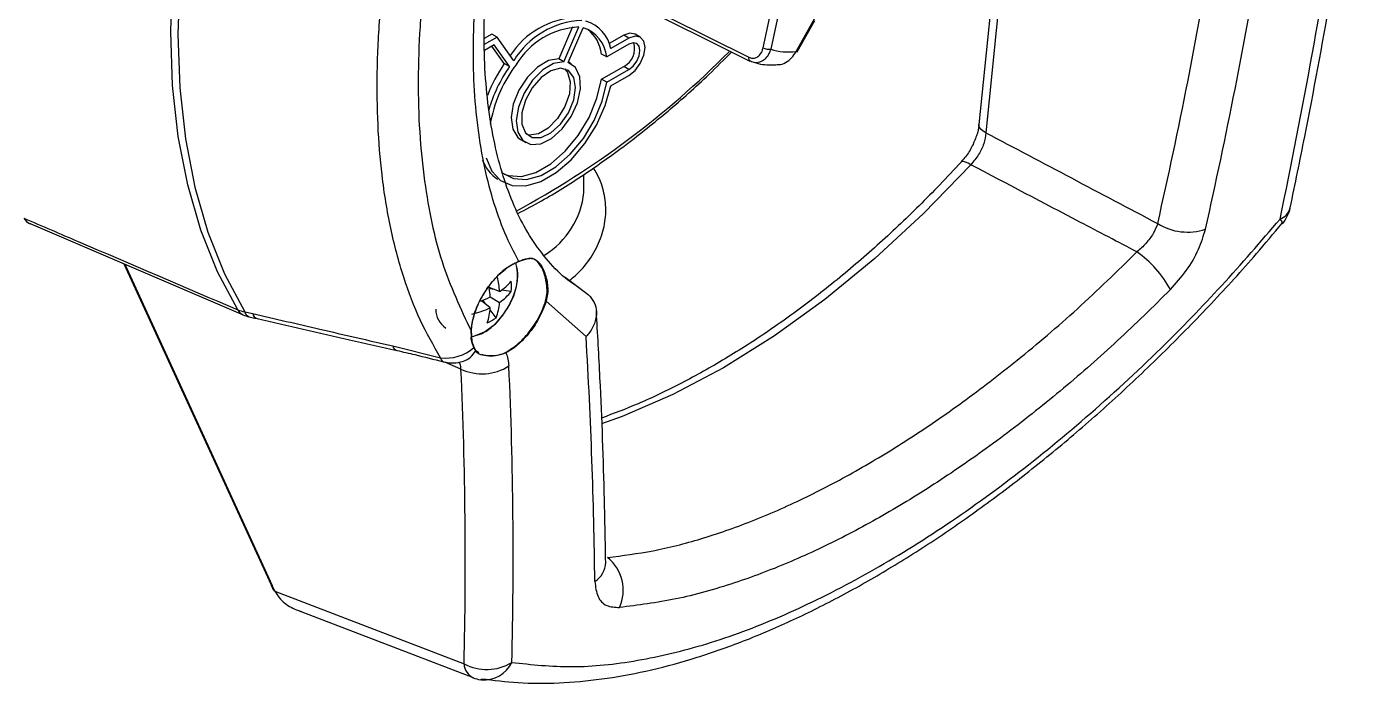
# Model space of a CAD drawing. Extents: x 16.5 to 113.1, y 4.4 to 84.5.
# Drawn here: x 86.073 to 89.708, y 4.385 to 6.19 of the extents above; entities that cross this region are included whole.
import ezdxf

# ---------------------------------------------------------------- set-up
doc = ezdxf.new("R2010")
doc.units = 0
doc.header["$MEASUREMENT"] = 0
doc.layers.add('OBJECT', color=7, linetype='CONTINUOUS')

msp = doc.modelspace()

# ---------------------------------------------------------------- linework, layer by layer
at = {"layer": 'OBJECT'}
for p, q in [((88.7669, 6.7094), (88.688, 5.921)), ((88.7862, 6.6868), (88.7072, 5.8984)), ((87.7227, 6.272), (88.0558, 6.1058)), ((87.723, 6.2627), (88.0593, 6.0949)), ((88.1366, 6.222), (88.1162, 6.1282)), ((87.5719, 6.1892), (87.5344, 6.1016)), ((87.5485, 6.0934), (87.5894, 6.1888)), ((87.5603, 6.0913), (87.6012, 6.1866)), ((88.0954, 6.1318), (88.1138, 6.2163)), ((88.186, 6.1219), (88.2373, 6.213)), ((88.1884, 6.1207), (88.237, 6.2067)), ((87.3509, 6.1691), (87.3296, 6.1568)), ((87.3651, 6.161), (87.3296, 6.1405)), ((87.3651, 6.161), (87.3509, 6.1691)), ((87.4106, 6.0962), (87.3651, 6.161)), ((87.7129, 6.1662), (87.6729, 6.1431)), ((87.727, 6.158), (87.6772, 6.1293)), ((87.727, 6.158), (87.7129, 6.1662)), ((87.7582, 6.1611), (87.7441, 6.1693)), ((87.3569, 6.1399), (87.3303, 6.1246)), ((87.3848, 6.0882), (87.3509, 6.1365)), ((87.399, 6.0801), (87.3569, 6.1399)), ((87.6659, 6.1064), (87.6517, 6.1146)), ((87.727, 6.1417), (87.6659, 6.1064)), ((87.399, 6.0801), (87.3848, 6.0882)), ((87.4179, 6.0857), (87.4118, 6.0781)), ((87.4179, 6.0857), (87.4177, 6.0861)), ((87.5485, 6.0934), (87.5344, 6.1016)), ((87.5685, 6.0877), (87.5607, 6.0922)), ((87.6517, 6.0451), (87.7129, 6.0804)), ((87.6659, 6.037), (87.727, 6.0723)), ((87.727, 6.0723), (87.7129, 6.0804)), ((88.0603, 6.0945), (88.0593, 6.0949)), ((87.6659, 6.037), (87.6517, 6.0451)), ((87.6772, 6.0272), (87.727, 6.0559)), ((87.4294, 5.8793), (87.4435, 5.8712)), ((88.6392, 5.818), (88.639, 5.8177)), ((87.6033, 5.7344), (87.6033, 5.7836)), ((86.0843, 5.648), (86.6674, 5.3984)), ((86.3399, 5.5386), (86.7444, 4.6565)), ((86.3429, 5.5373), (86.7473, 4.6551)), ((87.4601, 5.5526), (87.4602, 5.5526)), ((87.4612, 5.5535), (87.4612, 5.5535)), ((87.3719, 5.4624), (87.3431, 5.4731)), ((87.3576, 5.4677), (87.3437, 5.4694)), ((87.4038, 5.4623), (87.3764, 5.4655)), ((87.4984, 5.4363), (87.5025, 5.4607)), ((87.504, 5.4607), (87.4998, 5.436)), ((87.5025, 5.4611), (87.5025, 5.4607)), ((87.504, 5.4607), (87.504, 5.4611)), ((87.5774, 5.4821), (87.6115, 5.4566)), ((87.6115, 5.4566), (87.6156, 5.4533)), ((87.3459, 5.4174), (87.3222, 5.4369)), ((87.3342, 5.4271), (87.3258, 5.4383)), ((87.3459, 5.4474), (87.3719, 5.4324)), ((87.4954, 5.4271), (87.4956, 5.4276)), ((87.4956, 5.4276), (87.4984, 5.4363)), ((87.4967, 5.4267), (87.4969, 5.4273)), ((87.4998, 5.436), (87.4969, 5.4273)), ((87.6093, 5.3382), (87.4998, 5.436)), ((86.6721, 5.4068), (86.6939, 5.4017)), ((87.362, 5.3898), (87.3455, 5.4119)), ((87.2937, 5.3547), (87.2954, 5.3256)), ((87.2953, 5.3244), (87.2937, 5.3539)), ((87.0783, 5.3128), (87.2098, 5.2802)), ((87.2954, 5.3256), (87.2932, 5.3351)), ((87.2953, 5.3244), (87.2953, 5.3242)), ((87.3009, 5.308), (87.2953, 5.3242)), ((87.2954, 5.3253), (87.3009, 5.3093)), ((87.2958, 5.3249), (87.2957, 5.3252)), ((87.3009, 5.3093), (87.3055, 5.3012)), ((87.3056, 5.2997), (87.3009, 5.308)), ((87.3055, 5.3012), (87.3151, 5.2945)), ((87.2657, 5.249), (87.221, 5.2684)), ((87.272, 5.2704), (87.2718, 5.2704)), ((86.7495, 4.645), (86.7495, 4.6449)), ((86.7498, 4.645), (86.7516, 4.6407)), ((86.7526, 4.6435), (86.7544, 4.6395)), ((86.7544, 4.6395), (87.2741, 4.4395)), ((86.817, 4.5869), (87.2992, 4.4016)), ((87.3223, 4.3954), (87.3193, 4.3958))]:
    msp.add_line(p, q, dxfattribs=at)
at = {"layer": 'OBJECT', "flags": 128}
for points in [[(86.6529, 5.4119), (86.5974, 5.5163), (86.5515, 5.6309), (86.5155, 5.755), (86.4896, 5.8878), (86.474, 6.0285), (86.4688, 6.1761), (86.474, 6.3297), (86.4896, 6.4883), (86.5155, 6.651), (86.5515, 6.8166), (86.5974, 6.9842), (86.6529, 7.1527)], [(86.6721, 7.1435), (86.6167, 6.9754), (86.5709, 6.8082), (86.535, 6.6429), (86.5092, 6.4807), (86.4936, 6.3224), (86.4884, 6.1691), (86.4936, 6.0219), (86.5092, 5.8816), (86.535, 5.7491), (86.5709, 5.6253), (86.6167, 5.511), (86.6721, 5.4068)], [(87.7441, 6.1693), (87.7298, 6.1721), (87.7129, 6.1662)], [(87.727, 6.0559), (87.7439, 6.0696), (87.7582, 6.0889), (87.7678, 6.111), (87.7712, 6.1325), (87.7678, 6.1501), (87.7582, 6.1611), (87.7439, 6.1639), (87.727, 6.158)], [(87.727, 6.0723), (87.7385, 6.0816), (87.7482, 6.0947), (87.7548, 6.1097), (87.757, 6.1243), (87.7548, 6.1363), (87.7482, 6.1438), (87.7385, 6.1457), (87.727, 6.1417)], [(87.5344, 6.1016), (87.5061, 6.0965), (87.4762, 6.0789), (87.448, 6.0509), (87.4249, 6.0156), (87.4095, 5.9771), (87.4035, 5.9398), (87.4077, 5.9079), (87.4215, 5.8852), (87.4294, 5.8793)], [(87.5485, 6.0934), (87.5202, 6.0884), (87.4903, 6.0708), (87.4622, 6.0427), (87.4391, 6.0074), (87.4237, 5.9689), (87.4177, 5.9316), (87.4218, 5.8998), (87.4356, 5.8771), (87.4575, 5.8661), (87.4849, 5.8681), (87.5147, 5.8829), (87.5436, 5.9087), (87.5681, 5.9426), (87.5856, 5.9808), (87.5939, 6.0188), (87.5921, 6.0523), (87.5805, 6.0774), (87.5603, 6.0913)], [(87.5803, 6.0223), (87.5753, 6.0504), (87.5609, 6.0689), (87.5391, 6.0753), (87.5129, 6.0687), (87.4857, 6.0501), (87.4613, 6.022), (87.4429, 5.9881), (87.433, 5.953), (87.433, 5.9215), (87.4429, 5.8978), (87.4613, 5.8852), (87.4857, 5.8852), (87.5129, 5.898), (87.5391, 5.9218), (87.5609, 5.9533), (87.5753, 5.9884), (87.5803, 6.0223)], [(87.551, 6.0736), (87.5583, 6.0642), (87.5658, 6.0382), (87.5633, 6.0053), (87.5511, 5.9701), (87.531, 5.9372), (87.5055, 5.9112), (87.4782, 5.8954), (87.4528, 5.8921), (87.4469, 5.8934)], [(87.3774, 5.7903), (87.3805, 5.7875), (87.4103, 5.7723), (87.446, 5.7702), (87.4856, 5.7813), (87.5264, 5.8049), (87.566, 5.8395), (87.6018, 5.8829), (87.6315, 5.9324), (87.6533, 5.9849), (87.6659, 6.037)], [(87.3842, 5.7847), (87.3961, 5.7805), (87.4319, 5.7784), (87.4715, 5.7895), (87.5123, 5.8131), (87.5519, 5.8476), (87.5876, 5.8911), (87.6174, 5.9406), (87.6392, 5.993), (87.6517, 6.0451)], [(87.3349, 5.8296), (87.3502, 5.793), (87.3745, 5.7671), (87.4063, 5.7533), (87.4438, 5.7524), (87.4849, 5.7645), (87.5272, 5.7889), (87.5682, 5.8242), (87.6057, 5.8684), (87.6375, 5.9189), (87.6618, 5.9729), (87.6772, 6.0272)], [(88.7072, 5.8984), (88.6996, 5.9026), (88.6937, 5.9075), (88.6898, 5.9127), (88.688, 5.9181), (88.688, 5.921)], [(88.6654, 5.8105), (88.658, 5.8148), (88.6513, 5.8178), (88.6458, 5.8193), (88.6415, 5.8192), (88.6392, 5.818)], [(88.6654, 5.8105), (88.5354, 5.6764), (88.4017, 5.5528), (88.265, 5.4405), (88.1264, 5.3403), (87.9868, 5.253), (87.8473, 5.1792), (87.7087, 5.1193), (87.6518, 5.0987)], [(89.5216, 5.6487), (89.5215, 5.6484), (89.5214, 5.6482)], [(87.4598, 5.5527), (87.46, 5.5526), (87.4601, 5.5526)], [(87.3307, 5.3511), (87.3603, 5.3738), (87.3831, 5.4005)], [(87.2926, 5.3387), (87.3012, 5.3397), (87.3307, 5.3511)]]:
    msp.add_lwpolyline(points, dxfattribs=at)
at = {"layer": 'OBJECT'}
for centre, radius, start, end in [((87.5937, 5.9863), 0.2291, 92.6609, 147.2994), ((87.6085, 5.9754), 0.2319, 92.8051, 148.5993), ((87.6009, 5.9747), 0.2144, 93.0742, 148.6983), ((87.5733, 6.098), 0.0929, 5.1622, 72.5531), ((87.5819, 6.1118), 0.0968, 10.3782, 73.7932), ((87.5489, 6.1015), 0.1036, 7.2624, 51.2927), ((87.688, 6.129), 0.0546, 297.0842, 17.8443), ((86.2434, 7.8613), 2.4742, 298.3126, 315.2979), ((88.111, 6.1597), 0.032, 240.8736, 279.4186), ((88.1637, 6.2664), 0.1462, 251.0297, 278.7515), ((88.1946, 6.1359), 0.0165, 238.329, 247.9364), ((87.7367, 5.8463), 0.4271, 145.4879, 158.8273), ((87.7411, 5.8433), 0.4161, 145.3231, 163.6667), ((87.7107, 5.8607), 0.3696, 143.9664, 170.4749), ((88.0649, 6.1027), 0.00963, 161.2491, 234.3173), ((87.4168, 5.8536), 0.0965, 197.9665, 238.8649), ((87.3729, 5.7592), 0.2318, 301.9351, 353.8557), ((89.4985, 5.7038), 0.0456, 290.8693, 344.8437), ((89.4447, 5.7124), 0.1, 320.0654, 348.1659), ((89.2605, 5.7802), 0.1548, 238.0815, 288.6046), ((89.5006, 5.6453), 0.0213, 9.258, 48.3274), ((88.9465, 5.322), 0.3045, 28.5787, 54.8319), ((87.2734, 5.505), 0.1475, 333.251, 14.031), ((87.424, 5.5449), 0.00054, 237.432, 357.2821), ((87.4603, 5.5536), 0.000968, 262.9212, 356.3898), ((87.4602, 5.5536), 0.000969, 265.2572, 356.4097), ((87.131, 5.4431), 0.2416, 4.5699, 13.9747), ((87.2872, 5.5917), 0.1546, 303.2254, 318.9734), ((87.2645, 5.4762), 0.14, 354.2684, 5.7316), ((87.0594, 5.4292), 0.2871, 3.6274, 8.3469), ((87.2932, 5.5486), 0.1403, 304.1246, 322.0448), ((87.3056, 5.4845), 0.1983, 343.1734, 353.2365), ((87.3057, 5.4845), 0.1982, 343.3404, 353.1274), ((87.5032, 5.4628), 0.00187, 246.7313, 294.2895), ((87.5032, 5.4624), 0.00187, 246.1487, 293.95), ((87.2397, 5.6418), 0.2483, 283.1016, 295.3384), ((87.2159, 5.7101), 0.2932, 290.6744, 296.3293), ((87.1915, 5.4261), 0.1547, 341.0246, 356.7711), ((87.2319, 5.4425), 0.1404, 337.9544, 355.8721), ((87.2039, 5.5294), 0.2208, 324.2814, 335.724), ((87.4967, 5.4291), 0.0024, 237.045, 270.9731), ((87.4969, 5.4296), 0.00236, 236.647, 271.4715), ((87.4995, 5.438), 0.00211, 236.9389, 276.1478), ((86.6837, 5.4889), 0.0829, 248.1591, 261.9178), ((86.6797, 5.4257), 0.0301, 207.2246, 245.8568), ((86.7065, 5.4902), 0.1, 246.8652, 257.0564), ((86.6905, 5.4104), 0.0188, 191.1016, 250.243), ((86.7122, 5.4053), 0.0186, 191.1325, 250.8642), ((87.2603, 5.4145), 0.0639, 180.8948, 235.3268), ((87.2803, 5.5034), 0.1399, 294.2626, 305.732), ((87.0951, 5.3167), 0.0173, 193.2132, 252.1407), ((87.225, 5.3935), 0.1143, 262.3619, 311.601), ((87.295, 5.325), 0.000674, 296.3062, 56.6951), ((87.295, 5.3248), 0.000743, 299.4488, 9.9969), ((87.3005, 5.3087), 0.000787, 301.3312, 52.969), ((87.2233, 5.2814), 0.0135, 185.0386, 243.7771), ((87.2545, 5.3243), 0.0566, 288.2674, 334.2883), ((87.305, 5.3004), 0.000907, 308.1526, 53.9102), ((87.3877, 5.2936), 0.00147, 357.6226, 56.7136), ((87.2427, 5.366), 0.1, 255.2673, 287.2039), ((87.3235, 5.3724), 0.1363, 244.9096, 302.7898), ((87.5951, 4.6417), 0.116, 335.8072, 50.8904), ((87.5992, 4.7198), 0.064, 302.21, 358.0471), ((86.7469, 4.6581), 0.00302, 213.0797, 278.6033), ((86.7522, 4.6467), 0.00326, 214.4824, 275.6834), ((86.7538, 4.6424), 0.00291, 216.9399, 280.9001), ((87.3363, 4.555), 0.1312, 241.6895, 301.6999), ((87.3192, 4.4417), 0.0451, 182.8125, 243.8364), ((87.3288, 4.4799), 0.0847, 265.6266, 334.4645), ((87.3352, 4.4946), 0.1, 248.9758, 260.8942)]:
    msp.add_arc(centre, radius, start, end, dxfattribs=at)
for centre, major_axis, ratio, start_param, end_param in [((79.0288, 15.5342), (-5.5041, 16.751), 0.560269, 3.912021, 3.97647), ((75.7425, 13.637), (-8.654, 14.9534), 0.719689, 3.80204, 3.85683), ((75.8035, 13.6723), (-8.7039, 15.04), 0.71887, 3.802047, 3.855916), ((118.4139, -6.2282), (41.2178, -19.304), 0.050051, 3.931261, 3.947615), ((87.1865, 6.4834), (8.2617, -6.2923), 0.05409, 4.797748, 4.804987), ((76.7544, 14.2212), (-8.6782, 15.0549), 0.435892, 3.803096, 3.856964), ((73.468, 12.3042), (-11.7075, 13.0528), 0.561109, 3.677803, 3.742251), ((73.5291, 12.3593), (-11.7585, 13.1395), 0.561291, 3.678418, 3.742866), ((86.3908, 4.6721), (-0.3456, 0.3853), 0.561109, 4.179635, 4.206684)]:
    msp.add_ellipse(centre, major_axis=major_axis, ratio=ratio, start_param=start_param, end_param=end_param, dxfattribs=at)
for points, knots in [([(87.2098, 5.2802), (87.1904, 5.314), (87.1517, 5.3815), (87.1064, 5.5011), (87.071, 5.6339), (87.0481, 5.7748), (87.0364, 5.9193), (87.0344, 6.0665), (87.0421, 6.2218), (87.0643, 6.4292), (87.1039, 6.6416), (87.1582, 6.854), (87.1926, 6.962), (87.2098, 7.0161)], [0, 0, 0, 0, 0.088765, 0.177531, 0.269417, 0.361303, 0.442441, 0.523579, 0.607061, 0.690543, 0.843256, 0.921628, 1, 1, 1, 1]), ([(87.2937, 6.9273), (87.266, 6.8289), (87.2098, 6.6298), (87.1698, 6.3834), (87.1518, 6.1885), (87.1468, 6.0411), (87.1508, 5.899), (87.1682, 5.7278), (87.2079, 5.5354), (87.2649, 5.4149), (87.2937, 5.3539)], [0, 0, 0, 0, 0.1583078, 0.3203927, 0.4074998, 0.494607, 0.5842284, 0.6738497, 0.8349381, 1, 1, 1, 1]), ([(87.5766, 5.4815), (87.5731, 5.4838), (87.5494, 5.499), (87.5117, 5.5372), (87.4642, 5.5969), (87.4242, 5.6669), (87.3913, 5.7456), (87.3652, 5.833), (87.3458, 5.9286), (87.3333, 6.0325), (87.3281, 6.1434), (87.3304, 6.2598), (87.3403, 6.3806), (87.3578, 6.5056), (87.3825, 6.6348), (87.4155, 6.7675), (87.4421, 6.8627), (87.4598, 6.9131), (87.4617, 6.9184)], [0, 0, 0, 0, 0.0134075, 0.0889038, 0.162782, 0.2344641, 0.3043296, 0.3724693, 0.4412012, 0.5103493, 0.579548, 0.6482425, 0.716144, 0.7837739, 0.8522937, 0.9217467, 0.9917046, 1, 1, 1, 1]), ([(87.4245, 5.5449), (87.4147, 5.5638), (87.377, 5.6361), (87.3287, 5.786), (87.2978, 6.0072), (87.2992, 6.2568), (87.3288, 6.4904), (87.3728, 6.699), (87.4072, 6.816), (87.4245, 6.8748)], [0, 0, 0, 0, 0.062214, 0.238483, 0.419893, 0.595629, 0.776478, 0.887615, 1, 1, 1, 1]), ([(89.5426, 5.6919), (89.556, 5.7571), (89.5949, 5.9464), (89.6513, 6.2503), (89.69, 6.4926), (89.7082, 6.6066)], [0, 0, 0, 0, 0.2179817, 0.6321254, 1, 1, 1, 1]), ([(87.4219, 5.6765), (87.4436, 5.6878), (87.5043, 5.7194), (87.604, 5.7826), (87.72, 5.8647), (87.8345, 5.9568), (87.9312, 6.0419), (87.9882, 6.0993), (88.0089, 6.12)], [0, 0, 0, 0, 0.1087, 0.303902, 0.499084, 0.694228, 0.889327, 1, 1, 1, 1]), ([(88.0558, 6.1058), (88.0594, 6.1045), (88.0664, 6.1019), (88.0769, 6.1042), (88.086, 6.1109), (88.0923, 6.1206), (88.0945, 6.1285), (88.0954, 6.1318)], [0, 0, 0, 0, 0.20417, 0.40814, 0.617899, 0.840883, 1, 1, 1, 1]), ([(88.1162, 6.1282), (88.1147, 6.1239), (88.1112, 6.1136), (88.1018, 6.1008), (88.089, 6.0922), (88.0745, 6.0893), (88.065, 6.0928), (88.0603, 6.0945)], [0, 0, 0, 0, 0.156461, 0.377208, 0.586935, 0.792745, 1, 1, 1, 1]), ([(88.1384, 6.0856), (88.1385, 6.0856), (88.1445, 6.0848), (88.1573, 6.0905), (88.1744, 6.1025), (88.1821, 6.1155), (88.186, 6.1219)], [0, 0, 0, 0, 0.004717, 0.328474, 0.666189, 1, 1, 1, 1]), ([(88.0698, 6.0918), (88.0738, 6.0906), (88.0932, 6.0849), (88.1166, 6.0836), (88.1357, 6.0855), (88.1384, 6.0858)], [0, 0, 0, 0, 0.187032, 0.88506, 1, 1, 1, 1]), ([(88.6878, 5.9209), (88.6878, 5.9202), (88.6873, 5.9113), (88.682, 5.8896), (88.6686, 5.8584), (88.6529, 5.833), (88.642, 5.822), (88.6387, 5.8185)], [0, 0, 0, 0, 0.024554, 0.300831, 0.583586, 0.870905, 1, 1, 1, 1]), ([(88.7072, 5.8984), (88.7056, 5.8885), (88.7026, 5.8686), (88.6878, 5.8369), (88.6731, 5.8196), (88.6654, 5.8105)], [0, 0, 0, 0, 0.3241472, 0.6479997, 1, 1, 1, 1]), ([(88.6389, 5.8177), (88.6195, 5.7968), (88.5629, 5.7361), (88.4667, 5.6412), (88.3502, 5.5364), (88.2317, 5.4403), (88.112, 5.3534), (87.9917, 5.2762), (87.8716, 5.2092), (87.7578, 5.1543), (87.685, 5.127), (87.6515, 5.1145)], [0, 0, 0, 0, 0.062749, 0.182221, 0.301666, 0.421058, 0.540395, 0.659678, 0.778911, 0.898111, 1, 1, 1, 1]), ([(87.5641, 5.4925), (87.5746, 5.5016), (87.6015, 5.5248), (87.6322, 5.5682), (87.6557, 5.6202), (87.6653, 5.6738), (87.6612, 5.7263), (87.6489, 5.7696), (87.6342, 5.7933), (87.629, 5.8018)], [0, 0, 0, 0, 0.110438, 0.280838, 0.446745, 0.606417, 0.761237, 0.914511, 1, 1, 1, 1]), ([(89.1219, 5.5709), (89.0696, 5.5983), (88.9175, 5.6781), (88.7653, 5.758), (88.6654, 5.8105)], [0, 0, 0, 0, 0.3432798, 1, 1, 1, 1]), ([(86.0658, 5.6635), (86.1155, 5.6422), (86.3111, 5.5583), (86.5068, 5.4745), (86.6529, 5.4119)], [0, 0, 0, 0, 0.2540305, 1, 1, 1, 1]), ([(86.0658, 5.6635), (86.07, 5.6573), (86.075, 5.6501), (86.0833, 5.6485), (86.0844, 5.6483)], [0, 0, 0, 0, 0.855642, 1, 1, 1, 1]), ([(87.3224, 4.3986), (87.3556, 4.3943), (87.4247, 4.3853), (87.5349, 4.3856), (87.6519, 4.3961), (87.7731, 4.4179), (87.8977, 4.4508), (88.0249, 4.4943), (88.1541, 4.5481), (88.2846, 4.6117), (88.4158, 4.6845), (88.5471, 4.7661), (88.6782, 4.856), (88.8092, 4.9542), (88.9403, 5.061), (89.0707, 5.1759), (89.1998, 5.2986), (89.3267, 5.4289), (89.4341, 5.5461), (89.4971, 5.6218), (89.5204, 5.6498)], [0, 0, 0, 0, 0.052689, 0.109498, 0.166876, 0.224641, 0.28257, 0.340392, 0.397961, 0.455187, 0.51204, 0.568399, 0.624171, 0.680235, 0.736677, 0.793513, 0.85073, 0.908293, 0.966145, 1, 1, 1, 1]), ([(87.4053, 4.4434), (87.4596, 4.4375), (87.5686, 4.4257), (87.7488, 4.4447), (87.9393, 4.49), (88.14, 4.5646), (88.3476, 4.6658), (88.5591, 4.7921), (88.7716, 4.9423), (88.9823, 5.1132), (89.1774, 5.2933), (89.3559, 5.4764), (89.4618, 5.5996), (89.5148, 5.6612)], [0, 0, 0, 0, 0.094108, 0.188508, 0.282606, 0.376776, 0.471253, 0.56542, 0.658464, 0.751805, 0.844857, 0.922428, 1, 1, 1, 1]), ([(89.1787, 5.6488), (89.1751, 5.6397), (89.1679, 5.6215), (89.1473, 5.5937), (89.1304, 5.5785), (89.1219, 5.5709)], [0, 0, 0, 0, 0.333731, 0.667106, 1, 1, 1, 1]), ([(89.2139, 5.4677), (89.2289, 5.4846), (89.259, 5.5183), (89.2932, 5.5779), (89.3044, 5.6152), (89.3099, 5.6335)], [0, 0, 0, 0, 0.337927, 0.675839, 1, 1, 1, 1]), ([(87.6682, 4.7317), (87.7096, 4.7369), (87.7922, 4.7471), (87.9247, 4.7811), (88.0628, 4.8289), (88.2051, 4.8914), (88.3491, 4.9669), (88.4951, 5.0552), (88.6435, 5.1569), (88.799, 5.2763), (88.9597, 5.4128), (89.0676, 5.518), (89.1219, 5.5709)], [0, 0, 0, 0, 0.095908, 0.191815, 0.290502, 0.38919, 0.485101, 0.581012, 0.679721, 0.77843, 0.888705, 1, 1, 1, 1]), ([(87.2937, 5.3539), (87.2955, 5.368), (87.2991, 5.3964), (87.3191, 5.443), (87.3474, 5.4861), (87.3819, 5.5213), (87.4085, 5.5385), (87.4224, 5.544), (87.4245, 5.5449)], [0, 0, 0, 0, 0.19324, 0.386487, 0.579566, 0.772391, 0.965025, 1, 1, 1, 1]), ([(87.4237, 5.5445), (87.4118, 5.5386), (87.388, 5.5269), (87.353, 5.493), (87.3235, 5.4515), (87.3025, 5.4058), (87.2949, 5.3732), (87.2939, 5.3573), (87.2937, 5.3547)], [0, 0, 0, 0, 0.192566, 0.38513, 0.577737, 0.770506, 0.963514, 1, 1, 1, 1]), ([(87.3296, 5.3502), (87.3349, 5.3535), (87.3502, 5.3632), (87.3739, 5.3866), (87.3975, 5.4205), (87.4141, 5.4581), (87.4231, 5.4955), (87.4212, 5.5172), (87.4202, 5.5276)], [0, 0, 0, 0, 0.0971, 0.280145, 0.462936, 0.645786, 0.829651, 1, 1, 1, 1]), ([(87.4598, 5.5527), (87.4527, 5.5523), (87.4429, 5.5518), (87.4278, 5.546), (87.4237, 5.5445)], [0, 0, 0, 0, 0.728741, 1, 1, 1, 1]), ([(87.4245, 5.5449), (87.435, 5.5488), (87.4493, 5.5541), (87.4587, 5.5537), (87.4612, 5.5535)], [0, 0, 0, 0, 0.7368921, 1, 1, 1, 1]), ([(87.5025, 5.4611), (87.5014, 5.4759), (87.4992, 5.5055), (87.4827, 5.5378), (87.4702, 5.5503), (87.4622, 5.5522), (87.4599, 5.5527)], [0, 0, 0, 0, 0.306652, 0.614033, 0.892132, 1, 1, 1, 1]), ([(87.4612, 5.5535), (87.4675, 5.5511), (87.4797, 5.5464), (87.495, 5.5178), (87.5038, 5.487), (87.504, 5.4677), (87.504, 5.4611)], [0, 0, 0, 0, 0.308984, 0.604097, 0.866163, 1, 1, 1, 1]), ([(87.6156, 5.4533), (87.6216, 5.4466), (87.6336, 5.4332), (87.6393, 5.4062), (87.635, 5.3772), (87.623, 5.3542), (87.6127, 5.3418), (87.6094, 5.3383), (87.6093, 5.3382)], [0, 0, 0, 0, 0.21898, 0.437723, 0.66271, 0.898747, 0.996503, 1, 1, 1, 1]), ([(89.2139, 5.4677), (89.1657, 5.4202), (89.0693, 5.3252), (88.9193, 5.1939), (88.7663, 5.072), (88.6126, 4.9624), (88.4611, 4.8666), (88.3111, 4.7839), (88.1624, 4.7144), (88.0093, 4.6569), (87.8536, 4.6132), (87.7519, 4.6006), (87.7009, 4.5942)], [0, 0, 0, 0, 0.095398, 0.1907956, 0.2889546, 0.3871132, 0.4825163, 0.5779195, 0.6761073, 0.7742953, 0.8866036, 1, 1, 1, 1]), ([(87.3885, 5.2949), (87.4005, 5.3024), (87.4245, 5.3176), (87.458, 5.3551), (87.4821, 5.3932), (87.4917, 5.4176), (87.4954, 5.4271)], [0, 0, 0, 0, 0.275405, 0.550801, 0.826444, 1, 1, 1, 1]), ([(87.4967, 5.4267), (87.4904, 5.4115), (87.4777, 5.381), (87.4469, 5.3392), (87.4161, 5.3096), (87.3966, 5.298), (87.3892, 5.2936)], [0, 0, 0, 0, 0.276322, 0.552658, 0.828642, 1, 1, 1, 1]), ([(86.6841, 5.3928), (86.6892, 5.3916), (86.6965, 5.3899), (86.7038, 5.3883), (86.7059, 5.3878)], [0, 0, 0, 0, 0.7, 1, 1, 1, 1]), ([(86.6939, 5.4017), (86.7554, 5.3874), (86.8834, 5.3576), (87.0116, 5.3281), (87.0783, 5.3128)], [0, 0, 0, 0, 0.480478, 1, 1, 1, 1]), ([(86.7061, 5.388), (86.7906, 5.3684), (86.9181, 5.3389), (87.0465, 5.3103), (87.0898, 5.3006)], [0, 0, 0, 0, 0.661853, 1, 1, 1, 1]), ([(87.6631, 4.7176), (87.6621, 4.775), (87.6593, 4.942), (87.6508, 5.1721), (87.641, 5.3467), (87.6375, 5.4079)], [0, 0, 0, 0, 0.253842, 0.738584, 1, 1, 1, 1]), ([(87.309, 5.3421), (87.3132, 5.3431), (87.3201, 5.3447), (87.3269, 5.3486), (87.3296, 5.3502)], [0, 0, 0, 0, 0.606778, 1, 1, 1, 1]), ([(87.0897, 5.3002), (87.1061, 5.2965), (87.1483, 5.2871), (87.1912, 5.2758), (87.2174, 5.269)], [0, 0, 0, 0, 0.390046, 1, 1, 1, 1]), ([(87.3892, 5.2936), (87.3758, 5.2894), (87.3528, 5.2822), (87.3223, 5.2871), (87.3111, 5.2919), (87.307, 5.2977), (87.3056, 5.2997)], [0, 0, 0, 0, 0.356929, 0.612991, 0.870168, 1, 1, 1, 1]), ([(87.3219, 5.2897), (87.3299, 5.2881), (87.347, 5.2847), (87.3737, 5.2877), (87.3865, 5.2939), (87.3885, 5.2949)], [0, 0, 0, 0, 0.42222, 0.906904, 1, 1, 1, 1]), ([(87.3892, 5.2936), (87.3892, 5.2935), (87.394, 5.2835), (87.3957, 5.2706), (87.3973, 5.2579)], [0, 0, 0, 0, 0.0080191, 1, 1, 1, 1]), ([(87.2657, 5.249), (87.2657, 5.2541), (87.2656, 5.2622), (87.2607, 5.2668), (87.2588, 5.2685)], [0, 0, 0, 0, 0.6269014, 1, 1, 1, 1]), ([(87.6632, 4.7153), (87.6632, 4.7152), (87.6637, 4.714), (87.6634, 4.7164), (87.6632, 4.7187)], [0, 0, 0, 0, 0.091563, 1, 1, 1, 1]), ([(86.7444, 4.6565), (86.7448, 4.6555), (86.7465, 4.6517), (86.7482, 4.6478), (86.7495, 4.645)], [0, 0, 0, 0, 0.250042, 1, 1, 1, 1]), ([(87.6333, 4.6657), (87.6351, 4.651), (87.6388, 4.6216), (87.6632, 4.5964), (87.6884, 4.5949), (87.7009, 4.5942)], [0, 0, 0, 0, 0.336949, 0.673845, 1, 1, 1, 1]), ([(86.7544, 4.6395), (86.7592, 4.6317), (86.7714, 4.612), (86.7981, 4.5944), (86.819, 4.5858), (86.8273, 4.5832), (86.8285, 4.5829), (86.8286, 4.5829)], [0, 0, 0, 0, 0.291274, 0.731775, 0.961024, 0.995991, 1, 1, 1, 1])]:
    msp.add_open_spline(points, degree=3, knots=knots, dxfattribs=at)

doc.saveas('drawing.dxf')
